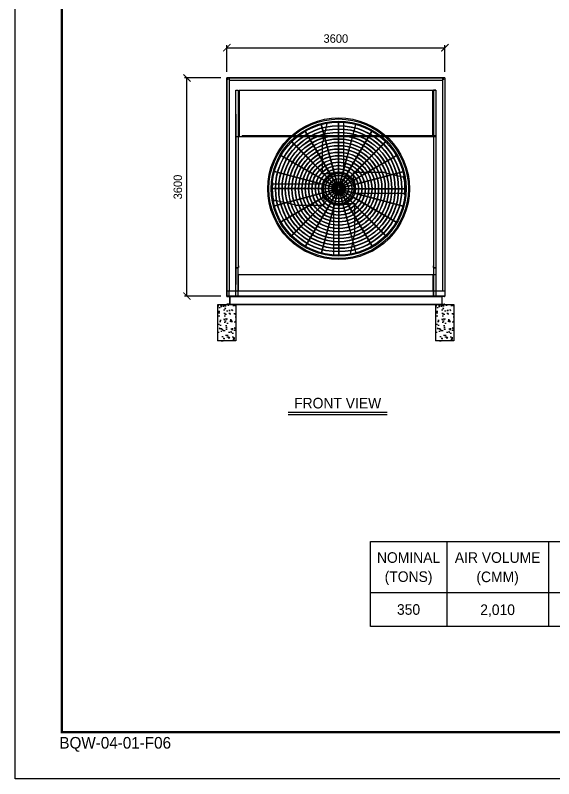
# Model space of a CAD drawing. Header units: millimetres. Extents: x 7627 to 39890, y 4589 to 27403.
# Drawn here: x 7627 to 16514, y 4589 to 17190 of the extents above; entities that cross this region are included whole.
import ezdxf
from ezdxf.enums import TextEntityAlignment as Align

# ---------------------------------------------------------------- set-up
doc = ezdxf.new("R2010")
doc.units = ezdxf.units.MM
doc.linetypes.add('CENTER', pattern=[2, 1.25, -0.25, 0.25, -0.25])
doc.linetypes.add('HIDDEN', pattern=[0.375, 0.25, -0.125])
for name, color, linetype in [('center', 1, 'CENTER'), ('LINE', 7, 'Continuous'), ('냉각탑', 4, 'Continuous'), ('냉각탑_box', 1, 'Continuous'), ('냉각탑_dim', 1, 'Continuous'), ('냉각탑_form', 1, 'Continuous'), ('냉각탑_text', 3, 'Continuous'), ('냉각탑_찬넬방진', 1, 'Continuous'), ('숨은선', 5, 'HIDDEN')]:
    doc.layers.add(name, color=color, linetype=linetype)
doc.styles.add('HY울릉도L', font='')
doc.styles.add('돋움', font='Dotum.ttf')
doc.styles.get('HY울릉도L').set_extended_font_data('HY울릉도L')
doc.dimstyles.new('성지DIM', dxfattribs={"dimtxt": 3.5, "dimasz": 3, "dimexe": 1, "dimexo": 2.5, "dimgap": 2, "dimtad": 1, "dimdec": 0, "dimzin": 3, "dimdsep": 46, "dimtxsty": 'HY울릉도L', "dimblk": 'ARCHTICK', "dimcen": -2, "dimclrd": 256, "dimclre": 256, "dimclrt": 7, "dimadec": 0, "dimazin": 0, "dimtfac": 1, "dimtdec": 0, "dimtofl": 0, "dimtmove": 0, "dimatfit": 3, "dimfxl": 1, "dimtolj": 1, "dimtzin": 0, "dimlwe": -1, "dimarcsym": 0})

# ---------------------------------------------------------------- blocks, each defined once
blk = doc.blocks.new('냉각탑form')
at = {"layer": 'Defpoints'}
blk.add_lwpolyline([(0, 297.07), (420.1, 297.07), (420.1, 0), (0, 0)], close=True, dxfattribs=at)
at = {"layer": '냉각탑_form', "const_width": 0.5}
blk.add_lwpolyline([(10, 287.07), (10, 10), (410.1, 10), (410.1, 287.07)], close=True, dxfattribs=at)
at = {"layer": '냉각탑_form', "style": '돋움'}
blk.add_text('BQW-04-01-F06', height=2.5006, dxfattribs=at).set_placement((9.48, 6.47))
blk = doc.blocks.new('_ArchTick')
at = {"color": 0, "linetype": 'ByBlock', "const_width": 0.15}
blk.add_lwpolyline([(-0.5, -0.5), (0.5, 0.5)], dxfattribs=at)
blk = doc.blocks.new('*D131')
at = {"layer": 'Defpoints', "color": 0, "transparency": 16777216}
for p in [(14718, 16655), (11118, 16155), (14718, 16155)]:
    blk.add_point(p, dxfattribs=at)
at = {"layer": '냉각탑_dim', "transparency": 16777216}
for p, q in [((11118, 16255), (11118, 16695)), ((14718, 16255), (14718, 16695))]:
    blk.add_line(p, q, dxfattribs=at)
at = {"layer": '냉각탑_dim', "lineweight": -2, "transparency": 16777216}
blk.add_line((11118, 16655), (14718, 16655), dxfattribs=at)
at = {"layer": '냉각탑_dim', "lineweight": -2, "transparency": 16777216, "xscale": 120, "yscale": 120, "zscale": 120, "rotation": 180}
blk.add_blockref('_ArchTick', (11118, 16655), dxfattribs=at)
at = {"layer": '냉각탑_dim', "lineweight": -2, "transparency": 16777216, "xscale": 120, "yscale": 120, "zscale": 120}
blk.add_blockref('_ArchTick', (14718, 16655), dxfattribs=at)
at = {"layer": '냉각탑_dim', "color": 7, "transparency": 16777216, "insert": (12918, 16805), "char_height": 140, "attachment_point": 5, "style": 'HY울릉도L'}
blk.add_mtext('\\A1;3600', dxfattribs=at)
blk = doc.blocks.new('*D132')
at = {"layer": 'Defpoints', "color": 0, "transparency": 16777216}
for p in [(10461, 16155), (11118, 16155), (11118, 12555)]:
    blk.add_point(p, dxfattribs=at)
at = {"layer": '냉각탑_dim', "transparency": 16777216}
for p, q in [((11018, 16155), (10421, 16155)), ((11018, 12555), (10421, 12555))]:
    blk.add_line(p, q, dxfattribs=at)
at = {"layer": '냉각탑_dim', "lineweight": -2, "transparency": 16777216}
blk.add_line((10461, 12555), (10461, 16155), dxfattribs=at)
at = {"layer": '냉각탑_dim', "lineweight": -2, "transparency": 16777216, "xscale": 120, "yscale": 120, "zscale": 120}
for p, rotation in [((10461, 16155), 90), ((10461, 12555), 270)]:
    blk.add_blockref('_ArchTick', p, dxfattribs=dict(at, rotation=rotation))
at = {"layer": '냉각탑_dim', "color": 7, "transparency": 16777216, "insert": (10311, 14355), "char_height": 140, "attachment_point": 5, "rotation": 90, "style": 'HY울릉도L'}
blk.add_mtext('\\A1;3600', dxfattribs=at)
blk = doc.blocks.new('A$C1FB73ED1')
for p, q in [((1261, 1340), (967, 2438)), ((1267, 1342), (972, 2440)), ((1277, 1343), (1277, 2480)), ((1283, 1343), (1283, 2480)), ((1293, 1342), (1588, 2440)), ((1299, 1340), (1593, 2438)), ((1246, 1333), (677, 2318)), ((1251, 1336), (683, 2321)), ((1309, 1336), (1877, 2321)), ((1314, 1333), (1883, 2318)), ((1233, 1322), (429, 2126)), ((1238, 1327), (434, 2131)), ((1322, 1327), (2126, 2131)), ((1327, 1322), (2131, 2126)), ((1224, 1309), (239, 1877)), ((1227, 1314), (242, 1883)), ((1333, 1314), (2318, 1883)), ((1336, 1309), (2321, 1877)), ((1218, 1293), (120, 1588)), ((1220, 1299), (122, 1593)), ((1340, 1299), (2438, 1593)), ((1342, 1293), (2440, 1588)), ((1217, 1283), (80, 1283)), ((1217, 1277), (80, 1277)), ((1218, 1267), (120, 972)), ((1220, 1261), (122, 967)), ((1224, 1251), (239, 683)), ((1227, 1246), (242, 677)), ((1333, 1246), (2318, 677)), ((1336, 1251), (2321, 683)), ((1340, 1261), (2438, 967)), ((1342, 1267), (2440, 972)), ((1343, 1283), (2480, 1283)), ((1343, 1277), (2480, 1277)), ((1233, 1238), (429, 434)), ((1238, 1233), (434, 429)), ((1246, 1227), (677, 242)), ((1251, 1224), (683, 239)), ((1261, 1220), (967, 122)), ((1267, 1218), (972, 120)), ((1277, 1217), (1277, 80)), ((1283, 1217), (1283, 80)), ((1293, 1218), (1588, 120)), ((1299, 1220), (1593, 122)), ((1309, 1224), (1877, 239)), ((1314, 1227), (1883, 242)), ((1322, 1233), (2126, 429)), ((1327, 1238), (2131, 434))]:
    blk.add_line(p, q)
for radius in [1280, 1260, 1220, 1200]:
    blk.add_circle((1280, 1280), radius)
at = {"ltscale": 5}
for radius in [1143, 1137, 1083, 1077, 1023, 1017, 963, 957, 903, 897, 843, 837, 783, 777, 723, 717, 663, 657, 603, 597, 543, 537, 483, 477, 423, 417, 363, 357, 303, 297, 243, 237, 183, 177, 123, 117, 63, 57, 40, 21]:
    blk.add_circle((1280, 1280), radius, dxfattribs=at)
at = {"color": 7}
blk.add_circle((1280, 1280), 274, dxfattribs=at)
at = {"layer": 'LINE', "color": 7}
for p, q in [((985, 2053), (1072, 2459)), ((1368, 2478), (1368, 1567)), ((985, 2053), (985, 1550)), ((1131, 1550), (985, 1550)), ((1131, 1550), (985, 1550)), ((1131, 1567), (1369, 1567)), ((1131, 1567), (1369, 1567)), ((1131, 1567), (1131, 1549)), ((1131, 1567), (1131, 1549)), ((1131, 1549), (1230, 1549)), ((1131, 1549), (1230, 1549)), ((1330, 1549), (1369, 1549)), ((1330, 1549), (1369, 1549)), ((1369, 1567), (1369, 1549)), ((1369, 1567), (1369, 1549)), ((2111, 1575), (1550, 1575)), ((1550, 1429), (1550, 1575)), ((1550, 1429), (1550, 1575)), ((2111, 1575), (2457, 1488)), ((1549, 1429), (1549, 1330)), ((1549, 1429), (1549, 1330)), ((1567, 1429), (1549, 1429)), ((1567, 1429), (1549, 1429)), ((1567, 1429), (1567, 1191)), ((1567, 1429), (1567, 1191)), ((84, 1368), (993, 1368)), ((84, 1368), (993, 1368)), ((993, 1131), (993, 1369)), ((993, 1131), (993, 1369)), ((993, 1369), (1011, 1369)), ((993, 1369), (1011, 1369)), ((993, 1131), (993, 1369)), ((993, 1131), (993, 1369)), ((993, 1369), (1011, 1369)), ((993, 1369), (1011, 1369)), ((1011, 1330), (1011, 1369)), ((1011, 1330), (1011, 1369)), ((1011, 1330), (1011, 1369)), ((1011, 1330), (1011, 1369)), ((993, 1131), (1011, 1131)), ((993, 1131), (1011, 1131)), ((993, 1131), (1011, 1131)), ((993, 1131), (1011, 1131)), ((1010, 1131), (1010, 985)), ((1010, 1131), (1010, 985)), ((1010, 1131), (1010, 985)), ((1010, 1131), (1010, 985)), ((1011, 1131), (1011, 1230)), ((1011, 1131), (1011, 1230)), ((1011, 1131), (1011, 1230)), ((1011, 1131), (1011, 1230)), ((1549, 1230), (1549, 1191)), ((1549, 1230), (1549, 1191)), ((1567, 1191), (1549, 1191)), ((1567, 1191), (1549, 1191)), ((2476, 1192), (1567, 1192)), ((509, 985), (103, 1072)), ((509, 985), (1010, 985)), ((509, 985), (1010, 985)), ((1230, 1011), (1191, 1011)), ((1191, 993), (1191, 1011)), ((1230, 1011), (1191, 1011)), ((1191, 993), (1191, 1011)), ((1429, 993), (1191, 993)), ((1429, 993), (1191, 993)), ((1192, 82), (1192, 993)), ((1429, 1011), (1330, 1011)), ((1429, 1011), (1330, 1011)), ((1429, 993), (1429, 1011)), ((1429, 993), (1429, 1011)), ((1429, 1010), (1575, 1010)), ((1429, 1010), (1575, 1010)), ((1575, 507), (1575, 1010)), ((1575, 507), (1488, 101)), ((1167, 83), (1167, 85)), ((1393, 83), (1393, 85)), ((1513, 104), (1513, 106))]:
    blk.add_line(p, q, dxfattribs=at)
for points in [[(1272, 1594), (1269, 1588), (1272, 1581), (1280, 1581), (1284, 1588), (1280, 1594)], [(1272, 1594), (1269, 1588), (1272, 1581), (1280, 1581), (1284, 1588), (1280, 1594)], [(966, 1272), (972, 1269), (979, 1272), (979, 1280), (972, 1284), (966, 1280)], [(966, 1272), (972, 1269), (979, 1272), (979, 1280), (972, 1284), (966, 1280)], [(966, 1272), (972, 1269), (979, 1272), (979, 1280), (972, 1284), (966, 1280)], [(966, 1272), (972, 1269), (979, 1272), (979, 1280), (972, 1284), (966, 1280)], [(1594, 1288), (1588, 1291), (1581, 1288), (1581, 1280), (1588, 1276), (1594, 1280)], [(1594, 1288), (1588, 1291), (1581, 1288), (1581, 1280), (1588, 1276), (1594, 1280)], [(1288, 966), (1291, 972), (1288, 979), (1280, 979), (1276, 972), (1280, 966)], [(1288, 966), (1291, 972), (1288, 979), (1280, 979), (1276, 972), (1280, 966)]]:
    blk.add_lwpolyline(points, close=True, dxfattribs=at)
for centre, radius in [((1191, 1559), 2), ((1191, 1559), 2), ((1231, 1559), 2), ((1231, 1559), 2), ((1276, 1588), 8.5), ((1276, 1588), 8.5), ((1350, 1559), 2), ((1350, 1559), 2), ((972, 1276), 8.5), ((972, 1276), 8.5), ((972, 1276), 8.5), ((972, 1276), 8.5), ((1001, 1350), 2), ((1001, 1350), 2), ((1001, 1350), 2), ((1001, 1350), 2), ((1559, 1369), 2), ((1559, 1369), 2), ((1559, 1329), 2), ((1559, 1329), 2), ((1588, 1284), 8.5), ((1588, 1284), 8.5), ((1001, 1231), 2), ((1001, 1231), 2), ((1001, 1231), 2), ((1001, 1231), 2), ((1001, 1191), 2), ((1001, 1191), 2), ((1001, 1191), 2), ((1001, 1191), 2), ((1559, 1210), 2), ((1559, 1210), 2), ((1210, 1001), 2), ((1210, 1001), 2), ((1284, 972), 8.5), ((1284, 972), 8.5), ((1329, 1001), 2), ((1329, 1001), 2), ((1369, 1001), 2), ((1369, 1001), 2)]:
    blk.add_circle(centre, radius, dxfattribs=at)
for centre, radius, start, end in [((1280, 1483), 1000, 83.5007, 103.4595), ((1280, 1483), 998, 83.4876, 103.487), ((1079, 1280), 1000, 173.5007, 193.4595), ((1079, 1280), 998, 173.4876, 193.487), ((1481, 1280), 998, 353.4876, 13.487), ((1481, 1280), 1000, 353.5007, 13.4595), ((1280, 1077), 998, 263.4876, 283.487), ((1280, 1077), 1000, 263.5007, 283.4595)]:
    blk.add_arc(centre, radius, start, end, dxfattribs=at)
blk = doc.blocks.new('3')
for p, q in [((13873, 16155), (11118, 16155)), ((11118, 16155), (11118, 12555)), ((11309, 16155), (14568, 16155)), ((13873, 16155), (14718, 16155)), ((14718, 16155), (14718, 12555)), ((11269, 12555), (11269, 15955)), ((11269, 15955), (11307, 15955)), ((11307, 15955), (11307, 15189)), ((11309, 15955), (11309, 15189)), ((11323, 15955), (11323, 15189)), ((11323, 15955), (14568, 15955)), ((14512, 15955), (14512, 15189)), ((14526, 15955), (14526, 15189)), ((14528, 15955), (14528, 15189)), ((14568, 15955), (14528, 15955)), ((14568, 15955), (14568, 15189)), ((11269, 15555), (11269, 15189)), ((11269, 15189), (11307, 15189)), ((11269, 15187), (11269, 13025)), ((11269, 15187), (11307, 15187)), ((11307, 15187), (11307, 13025)), ((11309, 15189), (14568, 15189)), ((11323, 15191), (11370, 15191)), ((11370, 15203), (14568, 15203)), ((11370, 15203), (11370, 15189)), ((14568, 15189), (14528, 15189)), ((14528, 15187), (14528, 13025)), ((14568, 15187), (14528, 15187)), ((14568, 15187), (14568, 13025)), ((11269, 13025), (11307, 13025)), ((11269, 13024), (11269, 12744)), ((11269, 12555), (11269, 13024)), ((11269, 13024), (11307, 13024)), ((11307, 12555), (11307, 13024)), ((11309, 13054), (11309, 13025)), ((14526, 13054), (14526, 13025)), ((14528, 13025), (14568, 13025)), ((14528, 13024), (14568, 13024)), ((14528, 13024), (14528, 12555)), ((14568, 13024), (14568, 12744)), ((14568, 13024), (14568, 12555)), ((11309, 12650), (11309, 12914)), ((11309, 12914), (14568, 12914)), ((14526, 12650), (14526, 12914)), ((11159, 12555), (11159, 12649)), ((14526, 12649), (14526, 12555)), ((11118, 12555), (13873, 12555)), ((11157, 12555), (11119, 12555)), ((11157, 12555), (11119, 12555)), ((14568, 12555), (11569, 12555)), ((12692, 12555), (11609, 12555)), ((14568, 12555), (11609, 12555)), ((13536, 12555), (12694, 12555)), ((14568, 12555), (13538, 12555)), ((14718, 12555), (13873, 12555)), ((13873, 12555), (14718, 12555)), ((14718, 12555), (14678, 12555)), ((14718, 12555), (14678, 12555))]:
    blk.add_line(p, q)
at = {"color": 7}
for p, q in [((11118, 16155), (13873, 16155)), ((11118, 16155), (11118, 12555)), ((11160, 16155), (11160, 12635)), ((14718, 16155), (13873, 16155)), ((14676, 16155), (14676, 12635)), ((14718, 16155), (14718, 12555)), ((14676, 16113), (11160, 16113)), ((14718, 12635), (11118, 12635)), ((11118, 12555), (13873, 12555)), ((14718, 12555), (13873, 12555)), ((14718, 12555), (13873, 12555))]:
    blk.add_line(p, q, dxfattribs=at)
at = {"ltscale": 500, "elevation": 0}
blk.add_lwpolyline([(11118, 16155), (14718, 16155), (14718, 12555), (11118, 12555)], close=True, dxfattribs=at)
for centre in [(11138, 16135), (14698, 16135)]:
    blk.add_circle(centre, 3)
at = {"layer": 'center'}
for p, q in [((14518, 15935), (14534, 15935)), ((14518, 15372), (14534, 15372)), ((14518, 15209), (14534, 15209))]:
    blk.add_line(p, q, dxfattribs=at)
at = {"layer": '냉각탑', "color": 6, "linetype": 'HIDDEN'}
for p, q in [((11269, 12555), (11269, 15955)), ((11626, 12555), (11269, 12555)), ((13424, 12555), (12805, 12555)), ((13400, 12555), (12829, 12555)), ((14568, 12555), (14303, 12555))]:
    blk.add_line(p, q, dxfattribs=at)
at = {"layer": '냉각탑', "ltscale": 30}
blk.add_line((11569, 12555), (14568, 12555), dxfattribs=at)
at = {"layer": '냉각탑_찬넬방진', "ltscale": 150}
for p, q in [((11119, 12555), (11171, 12555)), ((11119, 12550), (11119, 12555)), ((11119, 12555), (11171, 12555)), ((11119, 12555), (11171, 12555)), ((11119, 12550), (11119, 12555)), ((11119, 12555), (11171, 12555)), ((11122, 12547), (11162, 12547)), ((11122, 12547), (11162, 12547)), ((11165, 12544), (11165, 12425)), ((11171, 12555), (11171, 12414)), ((14718, 12555), (14665, 12555)), ((14718, 12555), (14665, 12555)), ((14718, 12555), (14665, 12555)), ((14665, 12555), (14665, 12414)), ((14718, 12555), (14665, 12555)), ((14670, 12544), (14670, 12425)), ((14714, 12547), (14673, 12547)), ((14714, 12547), (14673, 12547)), ((14718, 12550), (14718, 12555)), ((14718, 12550), (14718, 12555)), ((11119, 12419), (11119, 12414)), ((11171, 12414), (11119, 12414)), ((11162, 12422), (11122, 12422)), ((14665, 12414), (14718, 12414)), ((14673, 12422), (14714, 12422)), ((14718, 12419), (14718, 12414))]:
    blk.add_line(p, q, dxfattribs=at)
at = {"layer": '냉각탑_찬넬방진', "ltscale": 30}
for p, q in [((11171, 12547), (14665, 12547)), ((11569, 12555), (14380, 12555)), ((11569, 12555), (14380, 12555)), ((11119, 12419), (11119, 12414)), ((11171, 12422), (14665, 12422)), ((11171, 12414), (14665, 12414)), ((11171, 12414), (14665, 12414))]:
    blk.add_line(p, q, dxfattribs=at)
at = {"layer": '냉각탑_찬넬방진', "linetype": 'HIDDEN'}
for q in [(11569, 12555), (11592, 12555)]:
    blk.add_line((12489, 12555), q, dxfattribs=at)
at = {"layer": '냉각탑_찬넬방진', "ltscale": 150}
for centre, start, end in [((11122, 12550), 180, 270), ((11122, 12550), 180, 270), ((11162, 12544), 0, 90), ((11162, 12544), 0, 90), ((14673, 12544), 90, 180), ((14673, 12544), 90, 180), ((14714, 12550), 270, 0), ((14714, 12550), 270, 0), ((11122, 12419), 90, 180), ((11162, 12425), 270, 0), ((14673, 12425), 180, 270), ((14714, 12419), 0, 90)]:
    blk.add_arc(centre, 3.18, start, end, dxfattribs=at)
at = {"layer": '숨은선', "ltscale": 4, "elevation": 0}
for points in [[(11198, 16115, -0.005236), (11198, 16115, -0.005236)], [(14638, 16115, 0.005236), (14638, 16115, 0.005236)]]:
    blk.add_lwpolyline(points, format="xyb", dxfattribs=at)
at = {"layer": '냉각탑', "xscale": 0.9134730205792179, "yscale": 0.9134730205792179, "zscale": 0.9134730205792179}
blk.add_blockref('A$C1FB73ED1', (11795, 13158), dxfattribs=at)

msp = doc.modelspace()

# ---------------------------------------------------------------- hatches: boundary and pattern name
h = msp.add_hatch()
h.set_pattern_fill('AR-CONC', color=4, angle=-90)
h.set_pattern_definition([(320, (-191014.7, 347194.24), (-15.939086, -182.18467), [19.05, -209.55]), (265, (-191014.7, 347194.24), (191.056845, 35.24342), [15.24, -167.64058]), (10.451445, (-191016.02, 347179.05), (175.11775, -146.94125), [16.19001, -178.090245]), (316.1842, (-190963.9, 347194.24), (-42.04233, -271.07904), [28.575, -314.325]), (6.63556, (-190967.4, 347171.65), (247.42612, -237.40413), [24.28502, -267.1356]), (261.18415, (-190963.9, 347194.24), (247.42612, -237.40413), [22.85997, -251.45973]), (291, (-190976.6, 347168.84), (-102.2652, -151.61439), [19.05, -209.55]), (236, (-190976.6, 347168.84), (184.18797, -61.80203), [15.24, -167.64]), (341.451445, (-190985.12, 347156.2), (81.92277, -213.41642), [16.19001, -178.08994]), (307.5, (-191014.695, 347194.235), (84.555039, -3.088603), [0, -165.608, 0, -170.18, 0, -168.275]), (277.5, (-191014.695, 347194.235), (100.180575, -66.819663), [0, -97.028, 0, -161.798, 0, -64.135]), (237.5, (-191014.695, 347250.88), (-5.728744, -135.590595), [0, -63.5, 0, -198.12, 0, -262.89]), (227.5, (-191014.7, 347276.28), (25.42649, -148.12918), [0, -82.55, 0, -131.572, 0, -186.69])])
h.paths.add_polyline_path([(10968.8, 12414.4), (10968.8, 11814.4), (11268.8, 11814.1), (11268.8, 12414.1)])
h = msp.add_hatch()
h.set_pattern_fill('AR-CONC', color=4, angle=-90)
h.set_pattern_definition([(320, (-187415.88, 347194.24), (-15.939086, -182.18467), [19.05, -209.55]), (265, (-187415.88, 347194.24), (191.056845, 35.24342), [15.24, -167.64058]), (10.451445, (-187417.21, 347179.05), (175.11775, -146.94125), [16.19001, -178.090245]), (316.1842, (-187365.08, 347194.24), (-42.04233, -271.07904), [28.575, -314.325]), (6.63556, (-187368.59, 347171.65), (247.42612, -237.40413), [24.28502, -267.1356]), (261.18415, (-187365.08, 347194.24), (247.42612, -237.40413), [22.85997, -251.45973]), (291, (-187377.78, 347168.84), (-102.2652, -151.61439), [19.05, -209.55]), (236, (-187377.78, 347168.84), (184.18797, -61.80203), [15.24, -167.64]), (341.451445, (-187386.3, 347156.2), (81.92277, -213.41642), [16.19001, -178.08994]), (307.5, (-187415.88, 347194.235), (84.555039, -3.088603), [0, -165.608, 0, -170.18, 0, -168.275]), (277.5, (-187415.88, 347194.235), (100.180575, -66.819663), [0, -97.028, 0, -161.798, 0, -64.135]), (237.5, (-187415.88, 347250.88), (-5.728744, -135.590595), [0, -63.5, 0, -198.12, 0, -262.89]), (227.5, (-187415.88, 347276.28), (25.42649, -148.12918), [0, -82.55, 0, -131.572, 0, -186.69])])
h.paths.add_polyline_path([(14567.6, 12414.4), (14567.6, 11814.4), (14867.6, 11814.1), (14867.6, 12414.1)])

# ---------------------------------------------------------------- linework, layer by layer
at = {"ltscale": 500, "elevation": 0}
for points in [[(11268.8, 12414.2), (11268.8, 11814.2), (10968.8, 11814.2), (10968.8, 12414.2)], [(14867.6, 12414.2), (14867.6, 11814.2), (14567.6, 11814.2), (14567.6, 12414.2)]]:
    msp.add_lwpolyline(points, close=True, dxfattribs=at)
at = {"layer": '냉각탑_box'}
for p, q in [((12131.7, 10636.4), (13765, 10636.4)), ((12131.7, 10601.4), (13765, 10601.4)), ((14748.5, 8502), (14748.5, 7102)), ((16428.5, 8502), (16428.5, 7102)), ((13488.5, 7662), (28538.5, 7662))]:
    msp.add_line(p, q, dxfattribs=at)
msp.add_lwpolyline([(13488.5, 8502), (28538.5, 8502), (28538.5, 7102), (13488.5, 7102)], close=True, dxfattribs=at)

# ---------------------------------------------------------------- block references
msp.add_blockref('3', (0, 0))
at = {"layer": '냉각탑_form', "xscale": 76.7980057517581, "yscale": 76.7980057517581, "zscale": 76.7980057517581}
msp.add_blockref('냉각탑form', (7627.2, 4588.7), dxfattribs=at)

# ---------------------------------------------------------------- texts
at = {"layer": '냉각탑_text', "style": '돋움'}
for s, p in [('FRONT VIEW', (12948.4, 10788.1)), ('NOMINAL', (14118.5, 8239.5)), ('AIR VOLUME', (15588.5, 8239.5)), ('(TONS)', (14118.5, 7924.5)), ('(CMM)', (15588, 7920.7)), ('350', (14118.5, 7382)), ('2,010', (15588, 7378.2))]:
    msp.add_text(s, height=175, dxfattribs=at).set_placement(p, align=Align.MIDDLE_CENTER)

# ---------------------------------------------------------------- dimensions: what is measured, and where the dimension line sits
at = {"layer": '냉각탑_dim'}
dim = msp.add_linear_dim(base=(14717.6, 16655.3), p1=(11117.9, 16154.9), p2=(14717.6, 16154.9), dimstyle='성지DIM', override={"dimscale": 40}, dxfattribs=at)
dim.commit()
dim.dimension.update_dxf_attribs({"geometry": '*D131', "text_midpoint": (12917.7, 16805.3)})
dim = msp.add_linear_dim(base=(10460.7, 16154.9), p1=(11117.9, 12554.9), p2=(11117.9, 16154.9), angle=90, dimstyle='성지DIM', override={"dimscale": 40}, dxfattribs=at)
dim.commit()
dim.dimension.update_dxf_attribs({"geometry": '*D132', "text_midpoint": (10310.7, 14354.9)})

doc.saveas('drawing.dxf')
